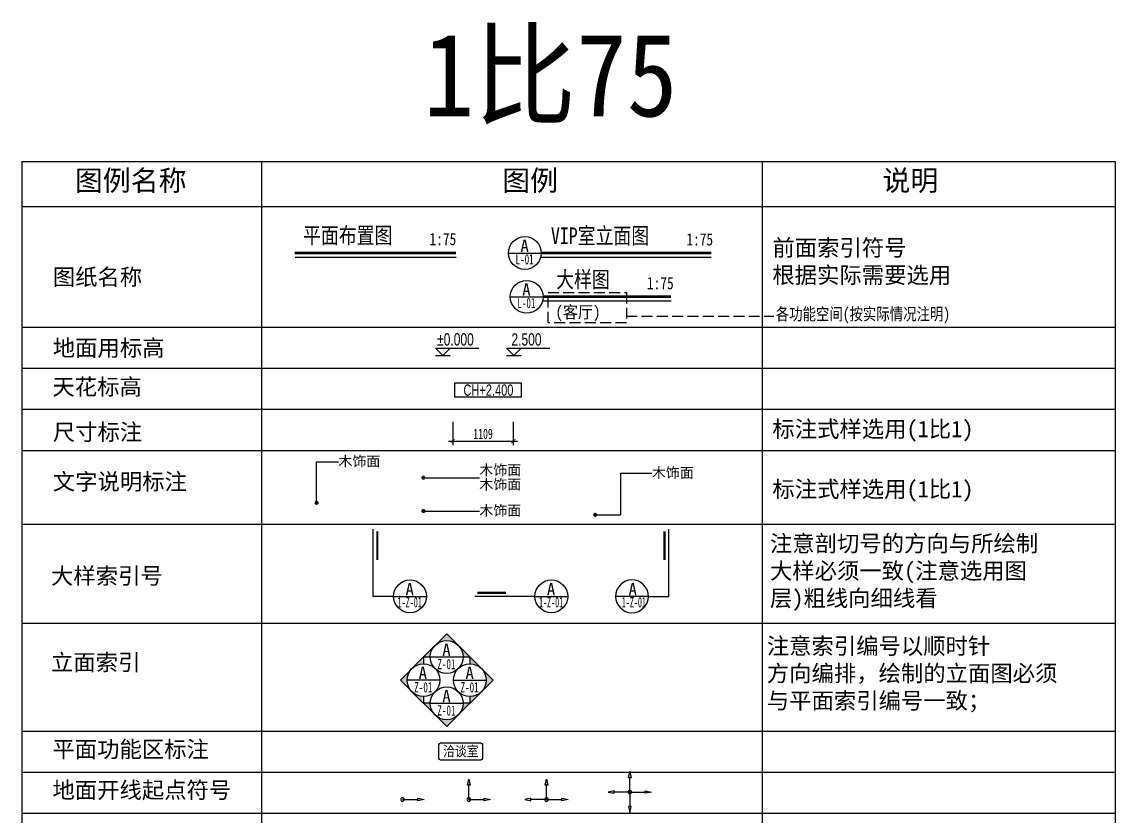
# Model space of a CAD drawing. Header units: millimetres. Extents: x -235126 to 312941, y -228449 to 114042.
# Drawn here: x -103226 to -83212, y 50375 to 64908 of the extents above; entities that cross this region are included whole.
import ezdxf
from ezdxf.enums import TextEntityAlignment as Align

# ---------------------------------------------------------------- set-up
doc = ezdxf.new("R2010")
doc.units = ezdxf.units.MM
doc.header["$LTSCALE"] = 800
doc.linetypes.add('DASH', pattern=[0.35, 0.25, -0.1])
doc.layers.get('DEFPOINTS').update_dxf_attribs({"color": 250})
for name, color, linetype in [('E立-ELEV6_LSCAPE', 8, 'Continuous'), ('FC-TEXT-地坪标注', 7, 'Continuous'), ('RC-天花标高', 7, 'Continuous')]:
    doc.layers.add(name, color=color, linetype=linetype)
doc.styles.add('DRAWING_NAME', font='simhei.ttf', dxfattribs={"width": 0.8})
doc.styles.add('HZDX', font='isocp3.shx', dxfattribs={"width": 0.8, "bigfont": 'hzdx.shx'})
doc.styles.get("Standard").update_dxf_attribs({"font": 'arial.ttf'})
doc.styles.add('宋-ZY', font='')
doc.styles.add('宋-图框', font='', dxfattribs={"width": 0.7})
doc.styles.add('繁线体', font='simhei.ttf')
doc.styles.add('黑体', font='simhei.ttf', dxfattribs={"width": 0.8})
doc.styles.get('宋-ZY').set_extended_font_data('SimSun')
doc.styles.get('宋-图框').set_extended_font_data('SimSun')
doc.dimstyles.new('1比75', dxfattribs={"dimscale": 75, "dimtxt": 2.5, "dimasz": 1, "dimexe": 1, "dimexo": 1.5, "dimgap": 0.5, "dimtad": 1, "dimdec": 0, "dimzin": 0, "dimdsep": 46, "dimtxsty": '宋-图框', "dimblk": 'ARCHTICK', "dimcen": 0.09, "dimdle": 1, "dimclrd": 8, "dimclre": 8, "dimclrt": 2, "dimadec": 0, "dimazin": 0, "dimtfac": 1, "dimtdec": 0, "dimtix": 1, "dimtmove": 2, "dimatfit": 3, "dimldrblk": 'DOT', "dimfxl": 1, "dimtolj": 1, "dimtzin": 0, "dimlwd": -1, "dimlwe": -1, "dimarcsym": 0})

# ---------------------------------------------------------------- blocks, each defined once
blk = doc.blocks.new('CH+-')
at = {"color": 2}
blk.add_lwpolyline([(16.13, -1.75), (0, -1.75), (0, 1.75), (16.13, 1.75)], close=True, dxfattribs=at)
at = {"color": 4, "ltscale": 2, "width": 0.7}
blk.add_attdef('CH+2.400', text='', height=3.5, dxfattribs=at).set_placement((8.17, 0.01), align=Align.MIDDLE_CENTER)
blk = doc.blocks.new('_ArchTick')
at = {"color": 0, "linetype": 'ByBlock', "const_width": 0.15}
blk.add_lwpolyline([(-0.5, -0.5), (0.5, 0.5)], dxfattribs=at)
blk = doc.blocks.new('_Dot')
at = {"color": 0, "linetype": 'ByBlock', "lineweight": -2}
blk.add_line((-0.5, 0), (-1, 0), dxfattribs=at)
at = {"color": 0, "linetype": 'ByBlock', "const_width": 0.5}
blk.add_lwpolyline([(-0.25, 0, 1), (0.25, 0, 1)], format="xyb", close=True, dxfattribs=at)
blk = doc.blocks.new('*D43')
at = {"color": 8, "transparency": 16777216}
for p, q in [((-95338, 57591), (-95338, 57163)), ((-94229, 57591), (-94229, 57163)), ((-95413, 57238), (-94154, 57238))]:
    blk.add_line(p, q, dxfattribs=at)
at = {"layer": 'DEFPOINTS', "color": 0, "transparency": 16777216}
for p in [(-95338, 57703), (-94229, 57703), (-94229, 57238)]:
    blk.add_point(p, dxfattribs=at)
at = {"color": 8, "transparency": 16777216, "xscale": 75, "yscale": 75, "zscale": 75, "rotation": 180}
blk.add_blockref('_ArchTick', (-95338, 57238), dxfattribs=at)
at = {"color": 8, "transparency": 16777216, "xscale": 75, "yscale": 75, "zscale": 75}
blk.add_blockref('_ArchTick', (-94229, 57238), dxfattribs=at)
at = {"color": 2, "transparency": 16777216, "insert": (-94783, 57369), "char_height": 187.5, "attachment_point": 5, "style": '宋-图框'}
blk.add_mtext('\\A1;1109', dxfattribs=at)
blk = doc.blocks.new('A$C4FBA2034')
at = {"color": 4, "style": '黑体', "width": 0.8}
blk.add_attdef('平面布置图', text='', height=4, dxfattribs=at).set_placement((23.6, 1.17), align=Align.RIGHT)
blk.add_attdef('1:1', (32.66, 0.79), '', height=3, dxfattribs=at)
blk = doc.blocks.new('CCPP')
h = blk.add_hatch(color=2)
h.paths.add_polyline_path([(-0.31, -3.5), (0.31, -3.5), (0, -5)])
edge = h.paths.add_edge_path()
edge.add_ellipse((0, 0), major_axis=(0.31, 0.31), ratio=1, start_angle=45, end_angle=225, ccw=False)
edge.add_ellipse((0, 0), major_axis=(0.31, 0.31), ratio=1, start_angle=225, end_angle=405, ccw=False)
h.paths.add_polyline_path([(-5.29, 0), (-3.79, 0.31), (-3.79, -0.31)])
at = {"color": 2}
for p, q in [((-5.29, 0), (-3.79, 0.31)), ((-3.79, -0.31), (-5.29, 0)), ((-3.79, 0.31), (-3.79, -0.31)), ((0, 0), (-3.79, 0)), ((0, 0), (0, -3.5)), ((-0.31, -3.5), (0.31, -3.5)), ((0, -5), (-0.31, -3.5)), ((0.31, -3.5), (0, -5))]:
    blk.add_line(p, q, dxfattribs=at)
at = {"color": 2, "extrusion": (0, 0, -1)}
blk.add_ellipse((0, 0), major_axis=(-0.31, 0.31), ratio=1, start_param=4.712389, end_param=10.995574, dxfattribs=at)
blk = doc.blocks.new('KKXXFF1')
h = blk.add_hatch(color=2)
h.paths.add_polyline_path([(5.29, 0), (3.79, 0.31), (3.79, -0.31)])
edge = h.paths.add_edge_path()
edge.add_ellipse((0, 0), major_axis=(0.31, -0.31), ratio=1, start_angle=45, end_angle=90)
edge.add_ellipse((0, 0), major_axis=(0.31, -0.31), ratio=1, start_angle=-270, end_angle=45)
at = {"color": 2}
for p, q in [((0, 0), (3.79, 0)), ((3.79, 0.31), (5.29, 0)), ((3.79, -0.31), (3.79, 0.31)), ((5.29, 0), (3.79, -0.31))]:
    blk.add_line(p, q, dxfattribs=at)
at = {"color": 2, "extrusion": (0, 0, -1)}
blk.add_ellipse((0, 0), major_axis=(0.31, -0.31), ratio=1, start_param=4.712389, end_param=10.995574, dxfattribs=at)
blk = doc.blocks.new('KKXXFF3')
h = blk.add_hatch(color=2)
edge = h.paths.add_edge_path()
edge.add_ellipse((0, 0), major_axis=(0.31, -0.31), ratio=1, start_angle=0, end_angle=360, ccw=False)
h.paths.add_polyline_path([(0.31, 3.5), (-0.31, 3.5), (0, 5)])
h.paths.add_polyline_path([(5.29, 0), (3.79, -0.31), (3.79, 0.31)])
h.paths.add_polyline_path([(-5.29, 0), (-3.79, -0.31), (-3.79, 0.31)])
at = {"color": 2}
for p, q in [((-0.31, 3.5), (0, 5)), ((0.31, 3.5), (-0.31, 3.5)), ((0, 5), (0.31, 3.5)), ((0, 0), (0, 3.5)), ((-3.79, 0.31), (-5.29, 0)), ((-3.79, -0.31), (-3.79, 0.31)), ((0, 0), (-3.79, 0)), ((0, 0), (3.79, 0)), ((3.79, 0.31), (5.29, 0)), ((3.79, -0.31), (3.79, 0.31)), ((-5.29, 0), (-3.79, -0.31)), ((5.29, 0), (3.79, -0.31))]:
    blk.add_line(p, q, dxfattribs=at)
at = {"color": 2, "extrusion": (0, 0, -1)}
blk.add_ellipse((0, 0), major_axis=(0.31, -0.31), ratio=1, start_param=4.712389, end_param=10.995574, dxfattribs=at)
blk = doc.blocks.new('KKXXFF4')
h = blk.add_hatch(color=2)
edge = h.paths.add_edge_path()
edge.add_ellipse((0, 0), major_axis=(0.31, -0.31), ratio=1, start_angle=0, end_angle=360, ccw=False)
h.paths.add_polyline_path([(5.29, 0), (3.79, -0.31), (3.79, 0.31)])
h.paths.add_polyline_path([(0, 5), (0.31, 3.5), (-0.31, 3.5)])
h.paths.add_polyline_path([(0.31, -3.5), (-0.31, -3.5), (0, -5)])
h.paths.add_polyline_path([(-5.29, 0), (-3.79, -0.31), (-3.79, 0.31)])
at = {"color": 2}
for p, q in [((-0.31, 3.5), (0, 5)), ((0.31, 3.5), (-0.31, 3.5)), ((0, 5), (0.31, 3.5)), ((0, 0), (0, 3.5)), ((-3.79, 0.31), (-5.29, 0)), ((-3.79, -0.31), (-3.79, 0.31)), ((0, 0), (-3.79, 0)), ((0, 0), (3.79, 0)), ((3.79, 0.31), (5.29, 0)), ((3.79, -0.31), (3.79, 0.31)), ((-5.29, 0), (-3.79, -0.31)), ((0, 0), (0, -3.5)), ((5.29, 0), (3.79, -0.31)), ((-0.31, -3.5), (0, -5)), ((0.31, -3.5), (-0.31, -3.5)), ((0, -5), (0.31, -3.5))]:
    blk.add_line(p, q, dxfattribs=at)
at = {"color": 2, "extrusion": (0, 0, -1)}
blk.add_ellipse((0, 0), major_axis=(0.31, -0.31), ratio=1, start_param=4.712389, end_param=10.995574, dxfattribs=at)
blk = doc.blocks.new('A$C64543D7B')
at = {"color": 2}
blk.add_line((0.06, 4), (8.06, 4), dxfattribs=at)
blk.add_circle((4.06, 4), 4, dxfattribs=at)
at = {"color": 6, "style": '黑体'}
blk.add_attdef('方向', text='', height=2.74, dxfattribs=at).set_placement((4, 5.77), align=Align.MIDDLE_CENTER)
at = {"color": 6, "style": 'HZDX', "width": 0.5}
blk.add_attdef('图号', text='', height=2.47, dxfattribs=at).set_placement((4, 2.26), align=Align.MIDDLE_CENTER)
blk = doc.blocks.new('SS111')
h = blk.add_hatch(color=2)
h.paths.add_polyline_path([(-2.83, 6.83), (-5.66, 4), (-4, 4, -0.198912)])
h.paths.add_polyline_path([(0, 9.66), (-2.83, 6.83, -0.414214), (2.83, 6.83)])
h.paths.add_polyline_path([(2.83, 6.83, -0.198912), (4, 4), (5.66, 4)])
at = {"color": 2}
blk.add_line((-4, 4), (4, 4), dxfattribs=at)
blk.add_lwpolyline([(4, 4), (5.66, 4), (0, 9.66), (-5.66, 4), (-4, 4)], dxfattribs=at)
blk.add_circle((0, 4), 4, dxfattribs=at)
at = {"color": 7, "style": '黑体'}
blk.add_attdef('方向', text='', height=3, dxfattribs=at).set_placement((-0.06, 5.77), align=Align.MIDDLE_CENTER)
at = {"color": 2, "style": 'HZDX', "width": 0.6}
blk.add_attdef('图号', text='', height=3, dxfattribs=at).set_placement((-0.06, 2.26), align=Align.MIDDLE_CENTER)
blk = doc.blocks.new('SS222')
h = blk.add_hatch(color=2)
h.paths.add_polyline_path([(6.83, 2.83), (4, 5.66), (4, 4, -0.198912)])
h.paths.add_polyline_path([(9.66, 0), (6.83, 2.83, -0.414214), (6.83, -2.83)])
h.paths.add_polyline_path([(6.83, -2.83, -0.198912), (4, -4), (4, -5.66)])
at = {"color": 2}
blk.add_line((0, 0), (8, 0), dxfattribs=at)
blk.add_lwpolyline([(4, -4), (4, -5.66), (9.66, 0), (4, 5.66), (4, 4)], dxfattribs=at)
blk.add_circle((4, 0), 4, dxfattribs=at)
at = {"color": 7, "style": '黑体'}
blk.add_attdef('方向', text='', height=3, dxfattribs=at).set_placement((3.94, 1.77), align=Align.MIDDLE_CENTER)
at = {"color": 2, "style": 'HZDX', "width": 0.6}
blk.add_attdef('图号', text='', height=3, dxfattribs=at).set_placement((3.94, -1.74), align=Align.MIDDLE_CENTER)
blk = doc.blocks.new('SS333')
h = blk.add_hatch(color=2)
h.paths.add_polyline_path([(2.89, -4.6), (5.72, -1.77), (4.06, -1.77, -0.198912)])
h.paths.add_polyline_path([(0.06, -7.42), (2.89, -4.6, -0.414214), (-2.77, -4.6)])
h.paths.add_polyline_path([(-2.77, -4.6, -0.198912), (-3.94, -1.77), (-5.6, -1.77)])
at = {"color": 2}
blk.add_line((-3.94, -1.77), (4.06, -1.77), dxfattribs=at)
blk.add_lwpolyline([(-3.94, -1.77), (-5.59, -1.77), (0.06, -7.42), (5.72, -1.77), (4.06, -1.77)], dxfattribs=at)
blk.add_circle((0.06, -1.77), 4, dxfattribs=at)
at = {"color": 7, "style": '黑体'}
blk.add_attdef('方向', text='', height=3, dxfattribs=at).set_placement((0, 0), align=Align.MIDDLE_CENTER)
at = {"color": 2, "style": 'HZDX', "width": 0.6}
blk.add_attdef('图号', text='', height=3, dxfattribs=at).set_placement((0, -3.51), align=Align.MIDDLE_CENTER)
blk = doc.blocks.new('SS444')
h = blk.add_hatch(color=2)
h.paths.add_polyline_path([(-6.83, 2.83), (-4, 5.66), (-4, 4, 0.198912)])
h.paths.add_polyline_path([(-9.66, 0), (-6.83, 2.83, 0.414214), (-6.83, -2.83)])
h.paths.add_polyline_path([(-6.83, -2.83, 0.198912), (-4, -4), (-4, -5.66)])
at = {"color": 2}
blk.add_line((0, 0), (-8, 0), dxfattribs=at)
blk.add_lwpolyline([(-4, -4), (-4, -5.66), (-9.66, 0), (-4, 5.66), (-4, 4)], dxfattribs=at)
blk.add_circle((-4, 0), 4, dxfattribs=at)
at = {"color": 7, "style": '黑体'}
blk.add_attdef('方向', text='', height=3, rotation=0, dxfattribs=at).set_placement((-3.16, 1.77), align=Align.MIDDLE_CENTER)
at = {"color": 2, "style": 'HZDX', "width": 0.6}
blk.add_attdef('图号', text='', height=3, rotation=0, dxfattribs=at).set_placement((-3.46, -1.74), align=Align.MIDDLE_CENTER)
blk = doc.blocks.new('A$C60323B29')
at = {"color": 2}
blk.add_line((0, 0), (3.52, 0), dxfattribs=at)
blk.add_lwpolyline([(3.52, 1.76), (1.76, 0), (0, 1.76), (10.56, 1.76)], dxfattribs=at)
at = {"color": 7, "ltscale": 2, "style": 'HZDX', "width": 0.8}
blk.add_attdef('%%P0.000', text='', height=2.64, dxfattribs=at).set_placement((4.84, 3.42), align=Align.MIDDLE_CENTER)

msp = doc.modelspace()

# ---------------------------------------------------------------- linework, layer by layer
for p, q in [((-103225.6, 62356), (-103225.6, 35428.4)), ((-103225.6, 62356), (-83211.7, 62356)), ((-98836.1, 62356), (-98836.1, 35428.4)), ((-89674.7, 62356), (-89674.7, 35428.4)), ((-83211.7, 62356), (-83211.7, 35428.4)), ((-103225.6, 61531), (-83211.7, 61531)), ((-103225.6, 59320.5), (-83211.7, 59320.5)), ((-103225.6, 58570.5), (-83211.7, 58570.5)), ((-103225.6, 57820.5), (-83211.7, 57820.5)), ((-103225.6, 57065.8), (-83211.7, 57065.8)), ((-103225.6, 55715.8), (-83211.7, 55715.8)), ((-103225.6, 55715.8), (-83211.7, 55715.8)), ((-103225.6, 53903.6), (-83211.7, 53903.6)), ((-103225.6, 51928.4), (-83211.7, 51928.4)), ((-103225.6, 51178.4), (-83211.7, 51178.4)), ((-103225.6, 50428.4), (-83211.7, 50428.4)), ((-103225.6, 50428.4), (-83211.7, 50428.4))]:
    msp.add_line(p, q)
at = {"color": 7}
for p, q in [((-98223.1, 60605.5), (-95275.8, 60605.5)), ((-93711.1, 60605.5), (-90605.1, 60605.5)), ((-93678.7, 59804.7), (-91340.6, 59804.7))]:
    msp.add_line(p, q, dxfattribs=at)
at = {"color": 1, "linetype": 'DASH'}
msp.add_line((-92159.5, 59522.5), (-89457.9, 59522.5), dxfattribs=at)
at = {"color": 1, "const_width": 48}
for points in [[(-98229.1, 60680.5), (-95275.8, 60680.5)], [(-93717.1, 60680.5), (-90605.1, 60680.5)], [(-93684.8, 59879.7), (-91340.6, 59879.7)]]:
    msp.add_lwpolyline(points, dxfattribs=at)
at = {"color": 1, "linetype": 'DASH'}
msp.add_lwpolyline([(-93593.3, 59958.2), (-92159.5, 59958.2), (-92159.5, 59399.9), (-93593.3, 59399.9)], close=True, dxfattribs=at)
at = {"color": 2}
for points in [[(-96420.7, 54397), (-96795.1, 54397), (-96795.1, 55623.9)], [(-91757.2, 54397), (-91382.8, 54397), (-91382.8, 55623.9)], [(-93833, 54397), (-94935.3, 54397)]]:
    msp.add_lwpolyline(points, dxfattribs=at)
at = {"color": 2, "const_width": 40.5}
for points in [[(-96717.5, 55064.3), (-96717.5, 55587)], [(-91460.4, 55064.3), (-91460.4, 55587)], [(-94364.1, 54461), (-94886.9, 54461)]]:
    msp.add_lwpolyline(points, dxfattribs=at)
at = {"layer": 'E立-ELEV6_LSCAPE', "color": 0}
msp.add_lwpolyline([(-95537.8, 51719.2), (-94846.7, 51719.2, -0.4142136), (-94790.5, 51662.9), (-94790.5, 51454, -0.4142136), (-94846.7, 51397.7), (-95537.8, 51397.7, -0.4142136), (-95594, 51454), (-95594, 51662.9, -0.4142136)], format="xyb", close=True, dxfattribs=at)

# ---------------------------------------------------------------- block references
at = {"color": 7}
ref = msp.add_blockref('A$C4FBA2034', (-98212.8, 60763.3), dxfattribs=dict(at, xscale=75, yscale=75, zscale=75))
ref.add_attrib('1:1', '1:75', (-95763, 60822.2), dxfattribs={"height": 225, "style": '黑体', "width": 0.8})
ref.add_attrib('平面布置图', '平面布置图', dxfattribs={"height": 300, "style": '黑体', "width": 0.8}).set_placement((-96442.5, 60850.9), align=Align.RIGHT)
ref = msp.add_blockref('A$C4FBA2034', (-93511.2, 60758.2), dxfattribs=dict(at, xscale=75, yscale=75, zscale=75))
ref.add_attrib('1:1', '1:75', (-91061.4, 60817.2), dxfattribs={"height": 225, "style": '黑体', "width": 0.8})
ref.add_attrib('平面布置图', 'VIP室立面图', dxfattribs={"height": 300, "style": '黑体', "width": 0.8}).set_placement((-91740.9, 60845.9), align=Align.RIGHT)
at = {"color": 1}
ref = msp.add_blockref('A$C64543D7B', (-94321.9, 60378.5), dxfattribs=dict(at, xscale=75, yscale=75, zscale=75))
ref.add_attrib('方向', 'A', dxfattribs={"color": 7, "height": 225, "style": '黑体'}).set_placement((-94021.7, 60811.1), align=Align.MIDDLE_CENTER)
ref.add_attrib('图号', 'L-01', dxfattribs={"color": 7, "height": 187.5, "style": '宋-ZY', "width": 0.65}).set_placement((-94021.7, 60565), align=Align.MIDDLE_CENTER)
at = {"color": 7}
ref = msp.add_blockref('A$C4FBA2034', (-94232.5, 59957.4), dxfattribs=dict(at, xscale=75, yscale=75, zscale=75))
ref.add_attrib('1:1', '1:75', (-91782.7, 60016.4), dxfattribs={"height": 225, "style": '黑体', "width": 0.8})
ref.add_attrib('平面布置图', '大样图', dxfattribs={"height": 300, "style": '黑体', "width": 0.8}).set_placement((-92462.2, 60045.1), align=Align.RIGHT)
at = {"color": 1}
ref = msp.add_blockref('A$C64543D7B', (-94289.5, 59577.7), dxfattribs=dict(at, xscale=75, yscale=75, zscale=75))
ref.add_attrib('方向', 'A', dxfattribs={"color": 7, "height": 225, "style": '黑体'}).set_placement((-93989.4, 60010.3), align=Align.MIDDLE_CENTER)
ref.add_attrib('图号', 'L-01', dxfattribs={"color": 7, "height": 187.5, "style": '宋-ZY', "width": 0.65}).set_placement((-93989.4, 59764.2), align=Align.MIDDLE_CENTER)
ref = msp.add_blockref('A$C64543D7B', (-96425.4, 54097), dxfattribs=dict(at, xscale=75, yscale=75, zscale=75))
ref.add_attrib('方向', 'A', dxfattribs={"color": 7, "height": 225, "style": '黑体'}).set_placement((-96125.3, 54529.6), align=Align.MIDDLE_CENTER)
ref.add_attrib('图号', '1-Z-01', dxfattribs={"color": 7, "height": 187.5, "style": '宋-ZY', "width": 0.55}).set_placement((-96125.3, 54289.8), align=Align.MIDDLE_CENTER)
ref = msp.add_blockref('A$C64543D7B', (-93837.7, 54097), dxfattribs=dict(at, xscale=75, yscale=75, zscale=75))
ref.add_attrib('方向', 'A', dxfattribs={"color": 7, "height": 225, "style": '黑体'}).set_placement((-93537.5, 54529.6), align=Align.MIDDLE_CENTER)
ref.add_attrib('图号', '1-Z-01', dxfattribs={"color": 7, "height": 187.5, "style": '宋-ZY', "width": 0.55}).set_placement((-93537.5, 54289.8), align=Align.MIDDLE_CENTER)
ref = msp.add_blockref('A$C64543D7B', (-91752.5, 54097), dxfattribs=dict(at, xscale=-75, yscale=75, zscale=75))
ref.add_attrib('方向', 'A', dxfattribs={"color": 7, "height": 225, "style": '黑体'}).set_placement((-92042.5, 54529.6), align=Align.MIDDLE_CENTER)
ref.add_attrib('图号', '1-Z-01', dxfattribs={"color": 7, "height": 187.5, "style": '宋-ZY', "width": 0.55}).set_placement((-92021.1, 54289.8), align=Align.MIDDLE_CENTER)
ref = msp.add_blockref('SS111', (-95448.2, 52987.6), dxfattribs=dict(xscale=75, yscale=75, zscale=75))
ref.add_attrib('方向', 'A', dxfattribs={"color": 7, "height": 225, "style": '黑体'}).set_placement((-95452.8, 53420.2), align=Align.MIDDLE_CENTER)
ref.add_attrib('图号', 'Z-01', dxfattribs={"color": 7, "height": 187.5, "style": '宋-ZY', "width": 0.65}).set_placement((-95452.8, 53157.3), align=Align.MIDDLE_CENTER)
ref = msp.add_blockref('SS444', (-95572.3, 52863.5), dxfattribs=dict(xscale=75, yscale=75, zscale=75))
ref.add_attrib('方向', 'A', dxfattribs={"color": 7, "height": 225, "rotation": 0, "style": '黑体'}).set_placement((-95885.5, 52996.1), align=Align.MIDDLE_CENTER)
ref.add_attrib('图号', 'Z-01', dxfattribs={"color": 7, "height": 187.5, "rotation": 0, "style": '宋-ZY', "width": 0.65}).set_placement((-95876.5, 52733.1), align=Align.MIDDLE_CENTER)
ref = msp.add_blockref('SS222', (-95324.1, 52863.5), dxfattribs=dict(xscale=75, yscale=75, zscale=75))
ref.add_attrib('方向', 'A', dxfattribs={"color": 7, "height": 225, "style": '黑体'}).set_placement((-95028.6, 52996.1), align=Align.MIDDLE_CENTER)
ref.add_attrib('图号', 'Z-01', dxfattribs={"color": 7, "height": 187.5, "style": '宋-ZY', "width": 0.65}).set_placement((-95028.6, 52733.1), align=Align.MIDDLE_CENTER)
ref = msp.add_blockref('SS333', (-95452.8, 52572), dxfattribs=dict(xscale=75, yscale=75, zscale=75))
ref.add_attrib('方向', 'A', dxfattribs={"color": 7, "height": 225, "style": '黑体'}).set_placement((-95452.8, 52572), align=Align.MIDDLE_CENTER)
ref.add_attrib('图号', 'Z-01', dxfattribs={"color": 7, "height": 187.5, "style": '宋-ZY', "width": 0.65}).set_placement((-95452.8, 52309), align=Align.MIDDLE_CENTER)
at = {"xscale": 75, "yscale": 75, "zscale": 75, "rotation": 179.9999999995049}
msp.add_blockref('CCPP', (-95044.5, 50678), dxfattribs=at)
at = {"xscale": 75, "yscale": 75, "zscale": 75}
for name, p in [('KKXXFF3', (-93623.1, 50678)), ('KKXXFF4', (-92097.7, 50816.2)), ('KKXXFF1', (-96259.7, 50678))]:
    msp.add_blockref(name, p, dxfattribs=at)
at = {"layer": 'FC-TEXT-地坪标注'}
ref = msp.add_blockref('A$C60323B29', (-95651.1, 58803.8), dxfattribs=dict(at, xscale=75, yscale=75, zscale=75))
ref.add_attrib('%%P0.000', '%%P0.000', dxfattribs={"layer": '0', "color": 7, "ltscale": 2, "height": 225, "width": 0.7}).set_placement((-95288.3, 59097.8), align=Align.MIDDLE_CENTER)
ref = msp.add_blockref('A$C60323B29', (-94350.7, 58803.8), dxfattribs=dict(at, xscale=75, yscale=75, zscale=75))
ref.add_attrib('%%P0.000', '2.500', dxfattribs={"layer": '0', "color": 7, "ltscale": 2, "height": 225, "width": 0.7}).set_placement((-93988, 59097.8), align=Align.MIDDLE_CENTER)
at = {"layer": 'RC-天花标高'}
ref = msp.add_blockref('CH+-', (-95297.3, 58170.3), dxfattribs=dict(at, xscale=75, yscale=75, zscale=75))
ref.add_attrib('CH+2.400', 'CH+2.400', dxfattribs={"layer": '0', "color": 7, "ltscale": 2, "height": 206.25, "width": 0.7}).set_placement((-94684.3, 58170.7), align=Align.MIDDLE_CENTER)

# ---------------------------------------------------------------- texts
at = {"color": 7, "style": 'DRAWING_NAME', "width": 0.9}
msp.add_text('(客厅)', height=225, dxfattribs=at).set_placement((-93458.7, 59485.9))
at = {"style": '宋-ZY', "width": 0.85}
msp.add_text('洽谈室', height=187.5, dxfattribs=at).set_placement((-95189.7, 51563.4), align=Align.MIDDLE_CENTER)
at = {"attachment_point": 4}
for s, insert, char_height, style in [('图例名称', (-102256, 61984.7), 375, '繁线体'), ('图例', (-94432.8, 61984.7), 375, '繁线体'), ('说明', (-87471.9, 61984.7), 375, '繁线体'), ('前面索引符号\\P根据实际需要选用', (-89486.4, 60508.1), 300, '繁线体'), ('图纸名称', (-102659.5, 60223.9), 300, '繁线体'), ('地面用标高', (-102659.5, 58925.2), 300, '繁线体'), ('天花标高', (-102666, 58215.1), 300, '繁线体'), ('标注式样选用(1比1)', (-89486.4, 57419.2), 300, '繁线体'), ('尺寸标注', (-102659.5, 57386.3), 300, '繁线体'), ('木饰面', (-97430.9, 56858.5), 187.5, '宋-ZY'), ('文字说明标注', (-102659.5, 56478.9), 300, '繁线体'), ('木饰面', (-91693.5, 56648.4), 187.5, '宋-ZY'), ('标注式样选用(1比1)', (-89486.4, 56318.8), 300, '繁线体'), ('{\\H1x;木饰面}', (-94850.8, 55957.1), 187.5, '宋-ZY'), ('注意剖切号的方向与所绘制\\P大样必须一致(注意选用图\\P层)粗线向细线看', (-89531.1, 54824.1), 300, '繁线体'), ('大样索引号', (-102692.6, 54755.7), 300, '繁线体'), ('注意索引编号以顺时针\\P方向编排，绘制的立面图必须\\P与平面索引编号一致；', (-89588.3, 52955.4), 300, '繁线体'), ('立面索引', (-102692.6, 53173.3), 300, '繁线体'), ('平面功能区标注', (-102666, 51583.2), 300, '繁线体'), ('地面开线起点符号', (-102666, 50834.6), 300, '繁线体')]:
    msp.add_mtext(s, dxfattribs=dict(at, insert=insert, char_height=char_height, style=style))
at = {"color": 7, "insert": (-89424.2, 59533), "char_height": 225, "attachment_point": 4, "style": 'DRAWING_NAME'}
msp.add_mtext('各功能空间(按实际情况注明)', dxfattribs=at)
at = {"insert": (-94850.8, 56568.1), "char_height": 187.5, "attachment_point": 4, "line_spacing_factor": 0.84, "style": '宋-ZY'}
msp.add_mtext('木饰面\\P木饰面', dxfattribs=at)
at = {"layer": 'DEFPOINTS', "color": 40, "style": 'DRAWING_NAME', "width": 0.9}
msp.add_text('1比75', height=1518.75, dxfattribs=at).set_placement((-95877, 63178.6))

# ---------------------------------------------------------------- dimensions: what is measured, and where the dimension line sits
dim = msp.add_aligned_dim(p1=(-95337.7, 57703.5), p2=(-94228.5, 57703.5), distance=-465.7, dimstyle='1比75')
dim.commit()
dim.dimension.update_dxf_attribs({"geometry": '*D43', "text_midpoint": (-94783.1, 57369)})

# ---------------------------------------------------------------- leaders
at = {"color": 4, "ltscale": 2}
msp.add_leader([(-97830.6, 56108.1), (-97830.6, 56858.5), (-97430.9, 56858.5)], dimstyle='1比75', dxfattribs=at)
for points in [[(-92729.9, 55888.7), (-92258.7, 55888.7), (-92258.7, 56648.4), (-91693.6, 56648.4)], [(-95874.1, 56568.1), (-94850.8, 56568.1)], [(-95874.1, 55957.1), (-94850.8, 55957.1)]]:
    msp.add_leader(points, dimstyle='1比75')

doc.saveas('drawing.dxf')
